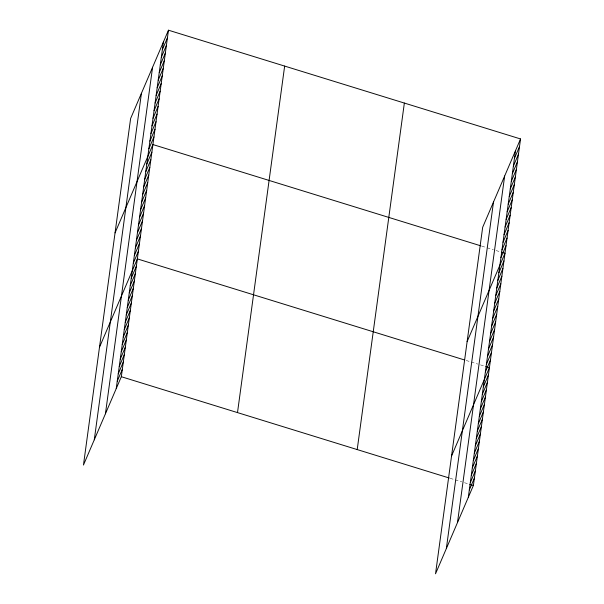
<?xml version="1.0" encoding="UTF-8"?>
<svg xmlns="http://www.w3.org/2000/svg" width="604" height="604" viewBox="0 0 604 604"><rect width="100%" height="100%" fill="white"/><g stroke="black" fill="none" stroke-linecap="round" stroke-linejoin="round"><path stroke-width="0.45" stroke-dasharray="3.02 2.27" d="M481.743 246.122L486.212 247.504M487.103 247.783L493.362 249.716M496.043 250.539L500.512 251.921M466.182 360.475L477.802 364.069M480.482 364.892L484.952 366.273M450.154 478.293L461.766 481.879M464.453 482.709L468.915 484.091"/><path stroke-width="0.91" d="M94.284 439.803L141.434 93.288M105.428 413.793L152.578 67.278M116.247 388.553L163.397 42.031M168.471 30.2L130.615 118.527L83.458 465.05L121.321 376.715L168.471 30.2L520.542 138.95L473.385 485.473L435.529 573.8L482.679 227.285L520.542 138.95M237.5 412.608L284.65 66.085M357.206 449.58L404.355 103.065M446.348 548.553L493.498 202.038M457.492 522.551L504.65 176.028M468.311 497.303L515.469 150.789M162.363 49.656L167.436 37.825M161.321 57.282L166.394 45.443M160.287 64.907L165.36 53.069M159.252 72.525L164.318 60.694M158.21 80.151L163.284 68.32M157.176 87.776L162.25 75.938M156.134 95.394L161.208 83.563M155.1 103.02L160.173 91.189M154.065 110.645L159.139 98.807M153.023 118.271L158.097 106.432M151.989 125.889L157.063 114.058M150.955 133.514L156.021 121.683M149.913 141.14L154.986 129.301M148.878 148.758L153.952 136.927M115.054 232.88L152.91 144.552L480.852 245.851M146.802 164.009L151.876 152.17M145.768 171.634L150.834 159.796M144.726 179.252L149.8 167.421M143.692 186.878L148.765 175.047M142.65 194.503L147.723 182.665M141.615 202.121L146.689 190.29M140.581 209.747L145.647 197.916M139.539 217.372L144.613 205.534M138.505 224.998L143.578 213.159M137.463 232.616L142.536 220.785M136.428 240.241L141.502 228.41M135.394 247.867L140.46 236.028M134.352 255.492L139.426 243.654M133.318 263.11L138.392 251.279M99.494 347.232L137.35 258.897L464.393 359.924M131.279 278.097L136.353 266.266M130.275 285.466L135.349 273.627M129.271 292.827L134.345 280.988M128.275 300.188L133.341 288.357M127.27 307.549L132.344 295.718M126.266 314.918L131.34 303.08M125.262 322.279L130.336 310.448M124.265 329.641L129.339 317.81M123.261 337.009L128.335 325.171M122.257 344.371L127.331 332.532M121.261 351.732L126.327 339.901M120.256 359.093L125.33 347.262M119.252 366.462L124.326 354.623M118.248 373.823L123.322 361.992M117.252 381.184L122.325 369.354M514.427 158.414L519.5 146.576M513.392 166.032L518.466 154.201M512.351 173.658L517.424 161.827M511.316 181.283L516.39 169.445M510.282 188.901L515.355 177.07M509.24 196.526L514.314 184.696M508.206 204.152L513.279 192.314M507.171 211.778L512.237 199.939M506.129 219.395L511.203 207.565M505.095 227.021L510.169 215.19M504.053 234.646L509.127 222.808M503.019 242.264L508.092 230.434M501.984 249.89L507.05 238.059M500.942 257.515L506.016 245.677M467.119 341.637L504.982 253.303L501.403 252.2M498.866 272.759L503.94 260.928M497.832 280.384L502.906 268.553M496.798 288.01L501.864 276.171M495.756 295.628L500.829 283.797M494.721 303.253L499.795 291.422M493.679 310.879L498.753 299.04M492.645 318.504L497.719 306.666M491.611 326.122L496.677 314.291M490.569 333.748L495.642 321.917M489.534 341.373L494.608 329.535M488.493 348.991L493.566 337.16M487.458 356.617L492.532 344.786M486.424 364.242L491.49 352.404M485.382 371.868L490.456 360.029M451.558 455.982L489.421 367.655L485.843 366.553M483.343 386.854L488.417 375.016M482.339 394.216L487.413 382.377M481.343 401.577L486.416 389.746M480.339 408.946L485.412 397.107M479.334 416.307L484.408 404.469M478.338 423.668L483.404 411.837M477.334 431.029L482.407 419.199M476.329 438.398L481.403 426.56M475.325 445.76L480.399 433.921M474.329 453.121L479.402 441.29M473.325 460.49L478.398 448.651M472.32 467.851L477.394 456.012M471.324 475.212L476.39 463.381M470.32 482.573L475.393 470.743M469.316 489.942L474.389 478.104M121.321 376.715L449.255 478.013M469.814 484.363L473.385 485.473"/></g></svg>
